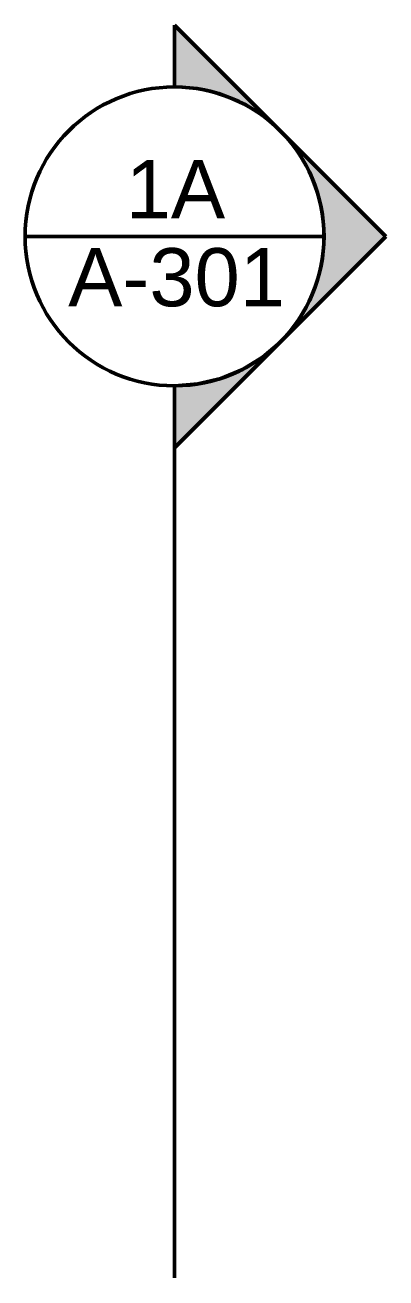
# Model space of a CAD drawing. Header units: inches. Extents: x -1373 to 690, y -94 to 608.
# Drawn here: x 223 to 252, y 507 to 607.6 of the extents above; entities that cross this region are included whole.
import ezdxf

# ---------------------------------------------------------------- set-up
doc = ezdxf.new("R2010")
doc.units = ezdxf.units.IN
doc.header["$MEASUREMENT"] = 0
doc.layers.add('A-ANNO-MRKR-SECT', color=7, linetype='Continuous')
doc.layers.add('Drafting Fills', color=7, linetype='Continuous')
doc.layers.add('A-ANNO-MRKR-SECT_Pen_No__26', color=7, linetype='Continuous', lineweight=50, true_color=0x089920)
doc.layers.add('A-ANNO-MRKR-SECT_Pen_No__7', color=172, linetype='Continuous', lineweight=25)
doc.styles.add('GENERATED_STYLE_1', font='')
doc.styles.get('GENERATED_STYLE_1').set_extended_font_data('Arial')

# ---------------------------------------------------------------- blocks, each defined once
blk = doc.blocks.new('Cutting Plane_1', base_point=(235.01, -60.11))
at = {"layer": 'Drafting Fills', "linetype": 'Continuous', "lineweight": 0, "true_color": 0x000000}
for points in [[(235.01, 607.57), (235.01, 602.6, -0.198912), (243.5, 599.08)], [(251.99, 590.6), (243.5, 599.08, -0.414214), (243.5, 582.11)], [(235.01, 573.63), (243.5, 582.11), (242.07, 580.89), (240.46, 579.91), (238.72, 579.19), (236.89, 578.75), (235.01, 578.6)]]:
    blk.add_hatch(color=178, dxfattribs=at).paths.add_polyline_path(points)
at = {"layer": 'A-ANNO-MRKR-SECT_Pen_No__26', "color": 104, "linetype": 'Continuous', "lineweight": 50, "true_color": 0x089920}
for p, q in [((223.01, 590.6), (247.01, 590.6)), ((235.01, 506.96), (235.01, 573.63))]:
    blk.add_line(p, q, dxfattribs=at)
at = {"layer": 'A-ANNO-MRKR-SECT_Pen_No__26', "color": 104, "linetype": 'Continuous', "lineweight": 50, "true_color": 0x089920, "flags": 128}
for points in [[(235.01, 607.57), (235.01, 602.6, -0.198912), (243.5, 599.08)], [(251.99, 590.6), (243.5, 582.11, 0.414214), (243.5, 599.08)]]:
    blk.add_lwpolyline(points, format="xyb", close=True, dxfattribs=at)
blk.add_lwpolyline([(235.01, 573.63), (235.01, 578.6), (236.89, 578.75), (238.72, 579.19), (240.46, 579.91), (242.07, 580.89), (243.5, 582.11)], close=True, dxfattribs=at)
at = {"layer": 'A-ANNO-MRKR-SECT_Pen_No__26', "color": 104, "linetype": 'Continuous', "lineweight": 50, "true_color": 0x089920}
blk.add_circle((235.01, 590.6), 12, dxfattribs=at)
at = {"layer": 'A-ANNO-MRKR-SECT_Pen_No__7', "color": 172, "lineweight": 25, "char_height": 4.6667, "attachment_point": 7, "style": 'GENERATED_STYLE_1'}
for s, insert in [('\\A1;{\\pql;\\fArial|b0|i0|c0|p34;1A}', (231.1, 592.06)), ('\\A1;{\\pql;\\fArial|b0|i0|c0|p34;A-301}', (226.48, 584.92))]:
    blk.add_mtext(s, dxfattribs=dict(at, insert=insert))

msp = doc.modelspace()

# ---------------------------------------------------------------- block references
at = {"layer": 'A-ANNO-MRKR-SECT', "color": 104, "lineweight": 50, "true_color": 0x089920}
msp.add_blockref('Cutting Plane_1', (235.01, -60.11), dxfattribs=at)

doc.saveas('drawing.dxf')
